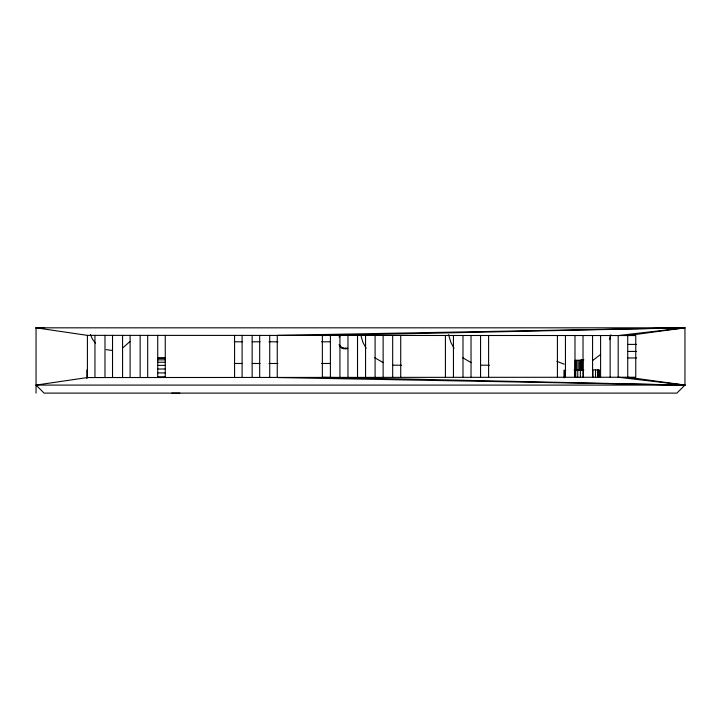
<?xml version="1.0" encoding="UTF-8"?>
<svg xmlns="http://www.w3.org/2000/svg" width="721" height="721" viewBox="0 0 721 721"><rect width="100%" height="100%" fill="white"/><g stroke="black" fill="none" stroke-linecap="round" stroke-linejoin="round"><path stroke-width="1.08" d="M610.912 334.679L609.705 339.438M343.484 348.649L343.611 348.162L347.513 348.162L347.648 348.649L343.484 348.649L341.547 347.846L339.879 346.567L340.24 346.215L339.041 344.656M341.547 347.846L341.799 347.405L343.611 348.162M339.041 337.122L340.24 335.553L339.879 335.202M129.933 341.583L123.309 347.396M36.05 327.83L684.95 327.83L684.95 385.086L676.911 393.116L44.089 393.116L36.05 385.086L87.412 377.552L635.76 377.236L635.76 335.544L87.412 335.364L36.05 327.83L36.05 393.116M600.593 354.462L592.788 360.446M401.597 365.241L392.747 365.168M489.523 365.241L480.673 365.168M234.325 341.799L242.157 341.799M252.224 341.799L260.047 341.799M268.996 341.799L277.945 341.799M321.575 341.799L330.524 341.799M627.793 344.404L636.616 344.404M627.793 351.433L636.616 351.433M157.566 357.832L165.226 357.832M627.793 357.958L636.616 357.958M157.566 358.346L165.226 358.346M157.566 359.851L165.226 359.851M583.884 359.896L581.117 359.896L581.117 369.936M581.378 360.293L575.169 360.293L575.169 370.342M157.566 362.248L165.226 362.248M234.325 363.483L242.157 363.483M252.224 363.483L260.047 363.483M268.996 363.483L277.945 363.483M321.575 363.483L330.524 363.483M157.566 365.367L165.226 365.367M157.566 368.999L165.226 368.999M574.087 369.936L583.884 369.936M565.724 370.342L564.038 370.342L564.038 377.714M157.566 372.901L165.226 372.901M157.566 376.804L165.226 376.804M36.05 385.086L684.95 385.086L627.721 377.236L627.721 335.544L684.95 327.83L277.261 335.364L277.261 377.552L684.95 385.086L618.185 377.236L618.185 335.544L684.95 327.83L322.359 335.544L322.359 377.236L684.95 385.086M171.796 393.17L179.853 393.17M112.007 350.424L106.158 349.658M564.201 364.213L556.891 361.32M471.173 362.627L462.657 357.715M383.248 362.627L374.731 357.715M340.24 346.215L341.799 347.405M95.379 343.07L92.432 339.131L90.495 334.607M454.059 348.297L450.787 342.241L448.624 334.679M366.133 348.297L362.861 342.241L360.698 334.679M610.146 335.544L610.146 377.236M600.602 335.544L600.602 377.236M599.196 377.507L599.196 369.936L592.923 369.936L592.923 377.507M598.772 369.936L598.772 377.507M597.52 369.936L597.52 377.507M595.519 369.936L595.519 377.507M592.572 335.544L592.572 377.236M583.388 369.936L583.388 377.507M583.028 335.544L583.028 377.236M582.739 359.896L582.739 369.936M581.856 359.896L581.856 369.936M581.306 359.896L581.378 370.342M580.504 360.293L580.504 370.342M580.36 369.936L580.36 377.507M579.36 360.293L579.36 370.342M578.026 360.293L578.026 370.342M577.764 369.936L577.764 377.507M576.593 360.293L576.593 370.342M575.764 369.936L575.764 377.507M574.988 335.544L574.988 377.236M574.511 369.936L574.511 377.507M565.444 335.544L565.444 377.236M564.471 370.342L564.471 377.714M557.414 335.544L557.414 377.236M488.604 335.544L488.604 377.236M480.565 335.544L480.565 377.236M471.029 335.544L471.029 377.236M462.99 335.544L462.99 377.236M453.446 335.544L453.446 377.236M445.407 335.544L445.407 377.236M400.714 335.544L400.714 377.236M392.675 335.544L392.675 377.236M383.13 335.544L383.13 377.236M375.1 335.544L375.1 377.236M365.556 335.544L365.556 377.236M357.517 335.544L357.517 377.236M347.973 335.544L347.973 377.236M345.566 348.414L345.566 348.919M339.942 335.544L339.942 377.236M330.398 335.544L330.398 377.236M269.726 335.364L269.726 377.552M259.677 335.364L259.677 377.552M252.143 335.364L252.143 377.552M242.103 335.364L242.103 377.552M234.568 335.364L234.568 377.552M165.262 335.364L165.262 377.552M157.728 335.364L157.728 377.552M147.679 335.364L147.679 377.552M140.144 335.364L140.144 377.552M130.104 335.364L130.104 377.552M122.57 335.364L122.57 377.552M112.521 335.364L112.521 377.552M104.987 335.364L104.987 377.552M94.947 335.364L94.947 377.552M87.412 335.364L87.412 377.552M86.908 369.891L86.908 378.624M44.215 327.83L36.05 327.956L44.215 327.83"/></g></svg>
